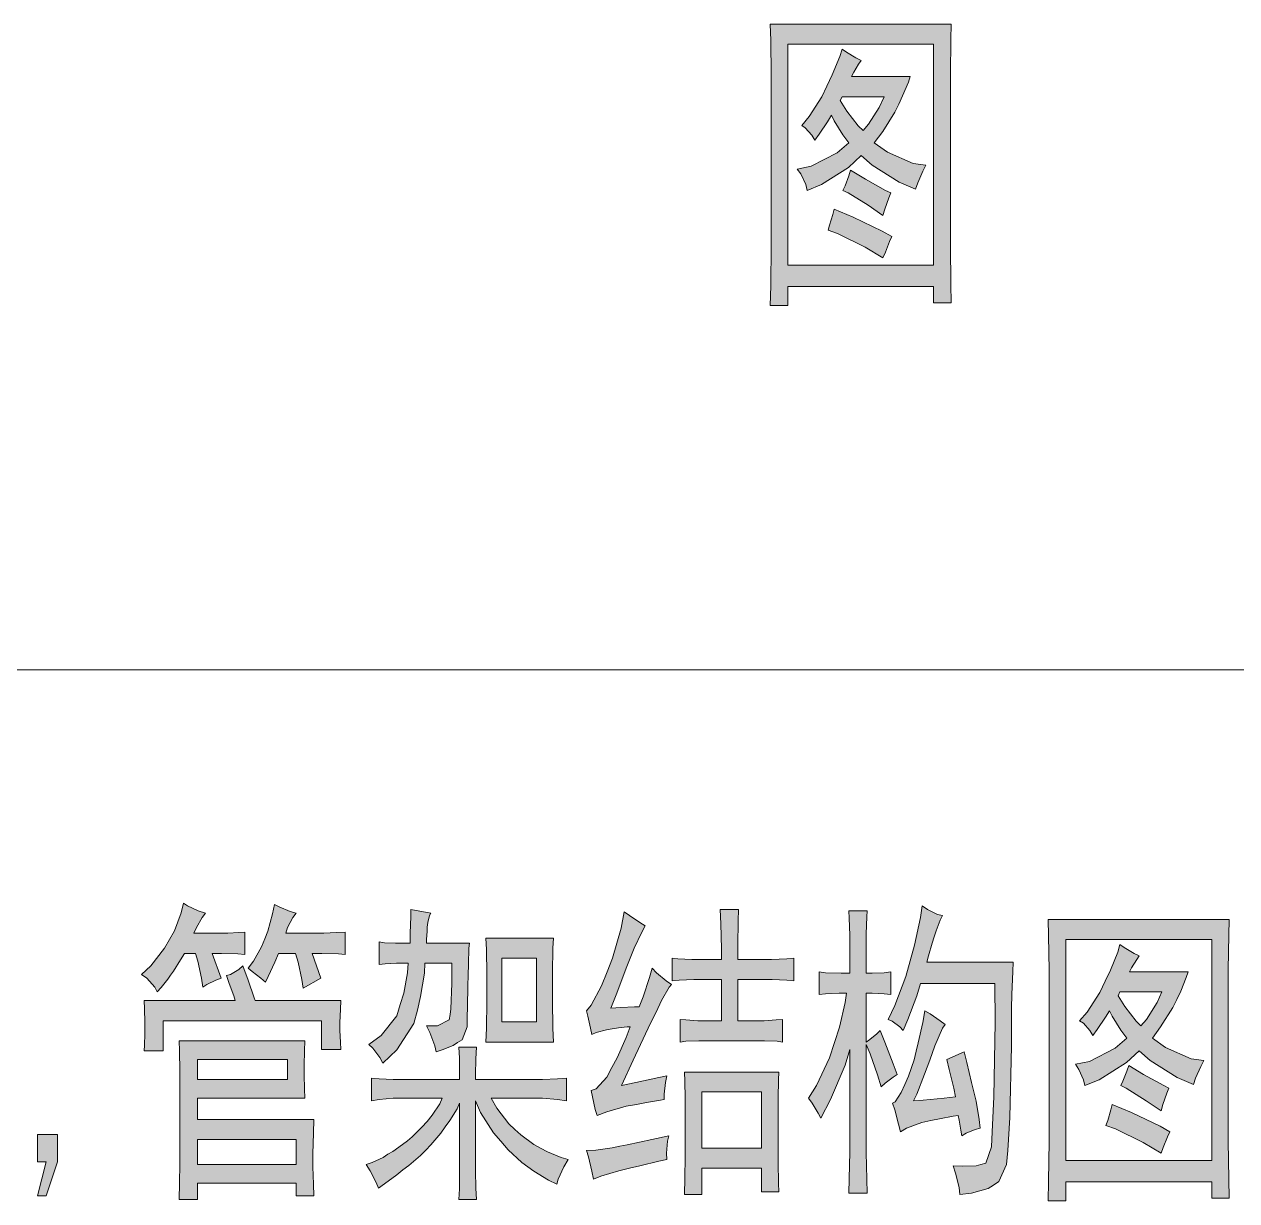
# Model space of a CAD drawing. Header units: millimetres. Extents: x 0 to 207, y 0 to 293.
# Drawn here: x 76.41 to 92.52, y 220.8 to 236.44 of the extents above; entities that cross this region are included whole.
import ezdxf

# ---------------------------------------------------------------- set-up
doc = ezdxf.new("R2010")
doc.units = ezdxf.units.MM

msp = doc.modelspace()

# ---------------------------------------------------------------- hatches: boundary and pattern name
h = msp.add_hatch(color=0)
h.paths.add_polyline_path([(88.727139, 236.438722), (88.723611, 236.234111), (88.716556, 235.7755), (88.716556, 235.528556), (88.716556, 233.750556), (88.716556, 233.493028), (88.723611, 232.985028), (88.727139, 232.738083), (88.494306, 232.738083), (88.494306, 232.953278), (86.554028, 232.953278), (86.554028, 232.702806), (86.321194, 232.702806), (86.32825, 232.960333), (86.335306, 233.493028), (86.335306, 233.768194), (86.335306, 235.528556), (86.335306, 235.768444), (86.32825, 236.223528), (86.321194, 236.438722)])
h.paths.add_polyline_path([(88.494306, 233.2355), (88.494306, 236.174139), (86.554028, 236.174139), (86.554028, 233.2355)])
h = msp.add_hatch(color=0)
h.paths.add_polyline_path([(87.531222, 235.958944), (87.495944, 235.909556), (87.432444, 235.800194), (87.404222, 235.74375), (88.183861, 235.74375), (88.159167, 235.669667), (88.081556, 235.486222), (88.032167, 235.376861), (87.97925, 235.271028), (87.816972, 235.0135), (87.704083, 234.861806), (87.880472, 234.738333), (88.222667, 234.590167), (88.392, 234.565472), (88.349667, 234.487861), (88.282639, 234.332639), (88.250889, 234.247972), (88.035694, 234.339694), (87.675861, 234.565472), (87.531222, 234.696), (87.361889, 234.53725), (87.002056, 234.307944), (86.811556, 234.230333), (86.793917, 234.307944), (86.730417, 234.449056), (86.681028, 234.512556), (86.868, 234.554889), (87.210194, 234.731278), (87.368944, 234.861806), (87.287806, 234.971167), (87.171389, 235.154611), (87.136111, 235.228694), (87.083194, 235.144028), (86.973833, 234.978222), (86.913861, 234.897083), (86.875056, 234.964111), (86.786861, 235.062889), (86.741, 235.094639), (86.839778, 235.211056), (87.009111, 235.472111), (87.076139, 235.61675), (87.146694, 235.764917), (87.245472, 236.008333), (87.277222, 236.107111), (87.333667, 236.068306), (87.460667, 235.990694)])
h.paths.add_polyline_path([(87.252528, 235.42625), (87.340722, 235.285139), (87.488889, 235.087583), (87.555917, 235.027611), (87.63, 235.112278), (87.771111, 235.334528), (87.834611, 235.475639), (87.277222, 235.475639)])
h = msp.add_hatch(color=0)
h.dxf.hatch_style = 2
h.paths.add_polyline_path([(87.390111, 234.498444), (87.587667, 234.382028), (87.855778, 234.230333), (87.926333, 234.198583), (87.898111, 234.131556), (87.845194, 233.983389), (87.8205, 233.898722), (87.622944, 234.032778), (87.358361, 234.198583), (87.287806, 234.230333), (87.316028, 234.290306), (87.368944, 234.424361)])
h = msp.add_hatch(color=0)
h.dxf.hatch_style = 2
h.paths.add_polyline_path([(87.171389, 233.983389), (87.425389, 233.874028), (87.809917, 233.690583), (87.936917, 233.6165), (87.908694, 233.549472), (87.85225, 233.408361), (87.8205, 233.334278), (87.584139, 233.475389), (87.21725, 233.658833), (87.09025, 233.701167), (87.111417, 233.768194), (87.15375, 233.909306)])
h = msp.add_hatch(color=0)
h.dxf.hatch_style = 2
h.paths.add_polyline_path([(79.336194, 224.077389), (79.244472, 224.084444), (79.029278, 224.0915), (78.905806, 224.0915), (79.022222, 223.759889), (78.951667, 223.735194), (78.831722, 223.67875), (78.778806, 223.643472), (78.761167, 223.759889), (78.715306, 223.985667), (78.683556, 224.0915), (78.535389, 224.0915), (78.482472, 224.003306), (78.39075, 223.855139), (78.351944, 223.802222), (78.316667, 223.749306), (78.224944, 223.636417), (78.172028, 223.579972), (78.140278, 223.643472), (78.034444, 223.759889), (77.963889, 223.809278), (78.087361, 223.925694), (78.270806, 224.158528), (78.337833, 224.274944), (78.401333, 224.391361), (78.493056, 224.63125), (78.521278, 224.75825), (78.574194, 224.722972), (78.718833, 224.655944), (78.814083, 224.624194), (78.77175, 224.56775), (78.697667, 224.433694), (78.662389, 224.359611), (79.046917, 224.359611), (79.113944, 224.359611), (79.258583, 224.366667), (79.336194, 224.373722)])
h = msp.add_hatch(color=0)
h.dxf.hatch_style = 2
h.paths.add_polyline_path([(80.115833, 223.629361), (80.098194, 223.745778), (80.045278, 223.975083), (80.01, 224.0915), (79.78775, 224.0915), (79.738361, 223.975083), (79.650167, 223.784583), (79.614889, 223.7105), (79.551389, 223.759889), (79.434972, 223.851611), (79.382056, 223.893944), (79.452611, 223.985667), (79.561972, 224.179694), (79.604306, 224.285528), (79.643111, 224.387833), (79.706611, 224.617139), (79.731306, 224.740611), (79.794806, 224.708861), (79.939444, 224.648889), (80.020583, 224.624194), (79.974722, 224.56775), (79.904167, 224.433694), (79.883, 224.359611), (80.334556, 224.359611), (80.387472, 224.359611), (80.556806, 224.366667), (80.673222, 224.373722), (80.673222, 224.077389), (80.585028, 224.084444), (80.362778, 224.0915), (80.23225, 224.0915), (80.348667, 223.759889)])
h = msp.add_hatch(color=0)
h.dxf.hatch_style = 2
h.paths.add_polyline_path([(81.812694, 224.624194), (81.795056, 224.592444), (81.770361, 224.500722), (81.763306, 224.44075), (81.759778, 224.384306), (81.752722, 224.274944), (81.752722, 224.225556), (82.324222, 224.225556), (82.317167, 224.158528), (82.310111, 223.946861), (82.306583, 223.802222), (82.303056, 223.657583), (82.296, 223.378889), (82.292472, 223.244833), (82.292472, 223.114306), (82.225444, 222.941444), (82.165472, 222.906167), (82.1055, 222.867361), (81.960861, 222.807389), (81.879722, 222.782694), (81.862083, 222.863833), (81.798583, 223.040222), (81.752722, 223.128417), (81.897361, 223.128417), (82.056111, 223.206028), (82.066694, 223.280111), (82.077278, 223.354194), (82.091389, 223.692861), (82.091389, 223.960972), (81.731556, 223.960972), (81.7245, 223.826917), (81.675111, 223.516472), (81.632778, 223.336556), (81.586917, 223.160167), (81.357611, 222.807389), (81.170639, 222.631), (81.131833, 222.705083), (81.040111, 222.832083), (80.987194, 222.881472), (81.149472, 222.997889), (81.357611, 223.262472), (81.403472, 223.410639), (81.452861, 223.562333), (81.50225, 223.833972), (81.509306, 223.960972), (81.417583, 223.960972), (81.354083, 223.960972), (81.205917, 223.950389), (81.124778, 223.943333), (81.124778, 224.243194), (81.195333, 224.232611), (81.339972, 224.225556), (81.417583, 224.225556), (81.534, 224.225556), (81.537528, 224.359611), (81.544583, 224.581861), (81.544583, 224.673583)])
h = msp.add_hatch(color=0)
h.dxf.hatch_style = 2
h.paths.add_polyline_path([(85.672083, 224.010361), (85.672083, 224.151472), (85.665028, 224.483083), (85.657972, 224.673583), (85.901389, 224.673583), (85.897861, 224.525417), (85.890806, 224.193806), (85.890806, 224.010361), (86.229472, 224.010361), (86.338833, 224.010361), (86.543444, 224.017417), (86.635167, 224.028), (86.635167, 223.728139), (86.543444, 223.735194), (86.345889, 223.745778), (86.240056, 223.745778), (85.890806, 223.745778), (85.890806, 223.195444), (86.158917, 223.195444), (86.240056, 223.195444), (86.402333, 223.206028), (86.483472, 223.213083), (86.483472, 222.913222), (86.412917, 222.923806), (86.247111, 222.930861), (86.148333, 222.930861), (85.471, 222.930861), (85.372222, 222.930861), (85.199361, 222.923806), (85.125278, 222.913222), (85.125278, 223.213083), (85.199361, 223.206028), (85.361639, 223.195444), (85.449833, 223.195444), (85.672083, 223.195444), (85.672083, 223.745778), (85.414556, 223.745778), (85.308722, 223.745778), (85.111167, 223.735194), (85.019444, 223.728139), (85.019444, 224.028), (85.093528, 224.017417), (85.2805, 224.010361), (85.389861, 224.010361)])
h = msp.add_hatch(color=0)
h.dxf.hatch_style = 2
h.paths.add_polyline_path([(88.610722, 224.592444), (88.5825, 224.532472), (88.526056, 224.391361), (88.501361, 224.310222), (88.473139, 224.225556), (88.42375, 224.05975), (88.402583, 223.975083), (89.552639, 223.975083), (89.545583, 223.851611), (89.535, 223.544694), (89.527944, 223.36125), (89.527944, 222.856778), (89.506778, 221.907806), (89.482083, 221.470361), (89.460917, 221.286917), (89.362139, 221.057611), (89.291583, 221.01175), (89.2175, 220.965889), (88.99525, 220.905917), (88.843556, 220.888278), (88.832972, 220.98), (88.783583, 221.1705), (88.751833, 221.269278), (88.871778, 221.262222), (89.05875, 221.269278), (89.12225, 221.286917), (89.18575, 221.304556), (89.263361, 221.51975), (89.273944, 221.717306), (89.295111, 222.182972), (89.31275, 223.17075), (89.309222, 223.692861), (88.321444, 223.692861), (88.268528, 223.527056), (88.152111, 223.213083), (88.088611, 223.064917), (88.04275, 223.114306), (87.943972, 223.188389), (87.891056, 223.213083), (87.97925, 223.396528), (88.123889, 223.784583), (88.180333, 223.992722), (88.240306, 224.200861), (88.321444, 224.56775), (88.342611, 224.722972), (88.413167, 224.673583), (88.547222, 224.606556)])
h = msp.add_hatch(color=0)
h.dxf.hatch_style = 2
h.paths.add_polyline_path([(84.659611, 224.458389), (84.61375, 224.373722), (84.514972, 224.158528), (84.462056, 224.028), (84.409139, 223.893944), (84.282139, 223.562333), (84.204528, 223.36125), (84.335056, 223.371833), (84.5185, 223.378889), (84.578472, 223.378889), (84.631389, 223.512944), (84.716056, 223.770472), (84.751333, 223.893944), (84.811306, 223.833972), (84.938306, 223.728139), (85.008861, 223.67875), (84.977111, 223.643472), (84.878333, 223.463556), (84.80425, 223.311861), (84.730167, 223.163694), (84.500861, 222.673333), (84.345639, 222.334667), (84.536139, 222.373472), (84.839528, 222.4405), (84.948889, 222.465194), (84.93125, 222.373472), (84.913611, 222.21825), (84.913611, 222.151222), (84.864222, 222.140639), (84.67725, 222.108889), (84.543194, 222.084194), (84.409139, 222.0595), (84.148083, 221.985417), (84.021083, 221.936028), (83.996389, 222.017167), (83.957583, 222.182972), (83.939944, 222.267639), (84.006972, 222.292333), (84.148083, 222.444028), (84.218639, 222.574556), (84.285667, 222.701556), (84.409139, 222.973194), (84.462056, 223.114306), (84.419722, 223.114306), (84.303306, 223.100194), (84.222167, 223.089611), (84.144556, 223.0755), (84.006972, 223.040222), (83.950528, 223.012), (83.932889, 223.096667), (83.897611, 223.255417), (83.879972, 223.3295), (83.943472, 223.403583), (84.081056, 223.661111), (84.155139, 223.844556), (84.225694, 224.028), (84.338583, 224.426639), (84.380917, 224.641833), (84.451472, 224.592444), (84.589056, 224.500722)])
h = msp.add_hatch(color=0)
h.dxf.hatch_style = 2
h.paths.add_polyline_path([(87.795806, 222.317028), (87.749944, 222.475778), (87.651167, 222.758), (87.59825, 222.881472), (87.59825, 221.618528), (87.59825, 221.445667), (87.605306, 221.089361), (87.612361, 220.905917), (87.368944, 220.905917), (87.372472, 221.096417), (87.379528, 221.452722), (87.379528, 221.618528), (87.379528, 222.814444), (87.316028, 222.606306), (87.122, 222.151222), (86.995, 221.90075), (86.959722, 221.967778), (86.878583, 222.101833), (86.832722, 222.165333), (86.938556, 222.334667), (87.107889, 222.701556), (87.174917, 222.906167), (87.241944, 223.110778), (87.319556, 223.438861), (87.333667, 223.562333), (87.238417, 223.562333), (87.0585, 223.55175), (86.973833, 223.544694), (86.973833, 223.844556), (87.0585, 223.833972), (87.263111, 223.826917), (87.379528, 223.826917), (87.379528, 224.207917), (87.379528, 224.334917), (87.372472, 224.557167), (87.368944, 224.655944), (87.612361, 224.655944), (87.605306, 224.574806), (87.59825, 224.349028), (87.59825, 224.207917), (87.59825, 223.826917), (87.675861, 223.826917), (87.838139, 223.833972), (87.926333, 223.844556), (87.926333, 223.544694), (87.838139, 223.55175), (87.675861, 223.562333), (87.59825, 223.562333), (87.59825, 222.913222), (87.647639, 222.9485), (87.739361, 223.022583), (87.785222, 223.064917), (87.845194, 222.913222), (87.954556, 222.623944), (88.007472, 222.482833), (87.954556, 222.447556), (87.848722, 222.366417)])
h = msp.add_hatch(color=0)
h.paths.add_polyline_path([(92.42425, 224.543056), (92.417194, 224.334917), (92.410139, 223.876306), (92.410139, 223.629361), (92.410139, 221.851361), (92.410139, 221.593833), (92.417194, 221.089361), (92.42425, 220.838889), (92.191417, 220.838889), (92.191417, 221.054083), (90.251139, 221.054083), (90.251139, 220.803611), (90.018306, 220.803611), (90.021833, 221.061139), (90.028889, 221.593833), (90.028889, 221.869), (90.028889, 223.629361), (90.028889, 223.86925), (90.021833, 224.324333), (90.018306, 224.543056)])
h.paths.add_polyline_path([(92.191417, 221.336306), (92.191417, 224.274944), (90.251139, 224.274944), (90.251139, 221.336306)])
h = msp.add_hatch(color=0)
h.paths.add_polyline_path([(83.439, 224.292583), (83.431944, 224.158528), (83.428417, 223.833972), (83.428417, 223.643472), (83.428417, 223.463556), (83.431944, 223.096667), (83.439, 222.913222), (82.542944, 222.913222), (82.55, 223.096667), (82.557056, 223.452972), (82.557056, 223.629361), (82.557056, 223.809278), (82.55, 224.144417), (82.542944, 224.292583)])
h.paths.add_polyline_path([(83.21675, 223.181333), (83.21675, 224.028), (82.754611, 224.028), (82.754611, 223.181333)])
h = msp.add_hatch(color=0)
h.paths.add_polyline_path([(91.224806, 224.05975), (91.193056, 224.010361), (91.126028, 223.901), (91.097806, 223.844556), (91.877444, 223.844556), (91.85275, 223.770472), (91.778667, 223.587028), (91.72575, 223.477667), (91.672833, 223.371833), (91.510556, 223.114306), (91.401194, 222.962611), (91.574056, 222.839139), (91.91625, 222.690972), (92.085583, 222.666278), (92.046778, 222.588667), (91.976222, 222.433444), (91.948, 222.348778), (91.732806, 222.4405), (91.372972, 222.666278), (91.224806, 222.796806), (91.059, 222.641583), (90.695639, 222.40875), (90.505139, 222.334667), (90.4875, 222.40875), (90.424, 222.549861), (90.378139, 222.616889), (90.565111, 222.655694), (90.907306, 222.832083), (91.062528, 222.962611), (90.981389, 223.071972), (90.864972, 223.255417), (90.829694, 223.3295), (90.780306, 223.244833), (90.667417, 223.079028), (90.610972, 222.997889), (90.568639, 223.064917), (90.483972, 223.163694), (90.434583, 223.195444), (90.533361, 223.311861), (90.702694, 223.572917), (90.77325, 223.721083), (90.843806, 223.865722), (90.942583, 224.109139), (90.970806, 224.207917), (91.02725, 224.169111), (91.157778, 224.0915)])
h.paths.add_polyline_path([(90.946111, 223.527056), (91.034306, 223.385944), (91.186, 223.188389), (91.2495, 223.128417), (91.323583, 223.213083), (91.464694, 223.438861), (91.528194, 223.579972), (90.970806, 223.579972)])
h = msp.add_hatch(color=0)
h.dxf.hatch_style = 2
h.paths.add_polyline_path([(79.3115, 223.925694), (79.382056, 223.735194), (79.463194, 223.502361), (79.473778, 223.463556), (80.61325, 223.463556), (80.609722, 223.347139), (80.602667, 223.17075), (80.602667, 223.114306), (80.602667, 223.064917), (80.609722, 222.913222), (80.61325, 222.814444), (80.35925, 222.814444), (80.35925, 223.195444), (78.253167, 223.195444), (78.253167, 222.796806), (77.999167, 222.796806), (78.006222, 222.870889), (78.00975, 223.022583), (78.00975, 223.096667), (78.00975, 223.17075), (78.006222, 223.354194), (77.999167, 223.463556), (79.209194, 223.463556), (79.191556, 223.527056), (79.131583, 223.692861), (79.092778, 223.795167), (79.149222, 223.809278), (79.258583, 223.876306)])
h = msp.add_hatch(color=0)
h.dxf.hatch_style = 2
h.paths.add_polyline_path([(88.818861, 221.936028), (88.755361, 221.925444), (88.571917, 221.893694), (88.4555, 221.869), (88.335556, 221.844306), (88.134472, 221.766694), (88.053333, 221.717306), (88.028639, 221.819611), (87.97925, 222.010111), (87.9475, 222.101833), (87.982778, 222.115944), (88.063917, 222.242944), (88.109778, 222.348778), (88.159167, 222.458139), (88.23325, 222.676861), (88.261472, 222.78975), (88.289694, 222.902639), (88.349667, 223.17075), (88.377889, 223.3295), (88.448444, 223.287167), (88.5825, 223.195444), (88.646, 223.146056), (88.610722, 223.096667), (88.508417, 222.860306), (88.441389, 222.673333), (88.374361, 222.486361), (88.268528, 222.21825), (88.226194, 222.133583), (88.356722, 222.140639), (88.635417, 222.165333), (88.783583, 222.182972), (88.762417, 222.299389), (88.702444, 222.549861), (88.670694, 222.680389), (88.9, 222.782694), (88.935278, 222.641583), (88.998778, 222.373472), (89.030528, 222.25), (89.05875, 222.126528), (89.097556, 221.883111), (89.111667, 221.766694), (89.048167, 221.752583), (88.924694, 221.703194), (88.86825, 221.667917), (88.854139, 221.742), (88.832972, 221.876056)])
h = msp.add_hatch(color=0)
h.paths.add_polyline_path([(80.137, 222.930861), (80.133472, 222.796806), (80.126417, 222.59925), (80.126417, 222.532222), (80.126417, 222.475778), (80.133472, 222.292333), (80.137, 222.165333), (78.70825, 222.165333), (78.70825, 221.883111), (80.253417, 221.883111), (80.249889, 221.703194), (80.242833, 221.428028), (80.242833, 221.336306), (80.242833, 221.255167), (80.249889, 221.022333), (80.253417, 220.870639), (80.020583, 220.870639), (80.020583, 221.036444), (78.70825, 221.036444), (78.70825, 220.82125), (78.464833, 220.82125), (78.468361, 221.036444), (78.475417, 221.293972), (78.475417, 221.336306), (78.475417, 222.384056), (78.475417, 222.525167), (78.468361, 222.796806), (78.464833, 222.930861)])
h.paths.add_polyline_path([(80.020583, 221.286917), (80.020583, 221.618528), (78.70825, 221.618528), (78.70825, 221.286917)])
h.paths.add_polyline_path([(79.904167, 222.415806), (79.904167, 222.680389), (78.70825, 222.680389), (78.70825, 222.415806)])
h = msp.add_hatch(color=0)
h.dxf.hatch_style = 2
h.paths.add_polyline_path([(82.193694, 222.415806), (82.193694, 222.482833), (82.190167, 222.698028), (82.183111, 222.846194), (82.415944, 222.846194), (82.408889, 222.690972), (82.405361, 222.475778), (82.405361, 222.415806), (83.206167, 222.415806), (83.294361, 222.415806), (83.495444, 222.422861), (83.611861, 222.433444), (83.611861, 222.133583), (83.495444, 222.151222), (83.294361, 222.165333), (83.206167, 222.165333), (82.6135, 222.165333), (82.687583, 222.034806), (82.846333, 221.826667), (82.927472, 221.752583), (83.008611, 221.6785), (83.181472, 221.5515), (83.269667, 221.502111), (83.361389, 221.452722), (83.544833, 221.378639), (83.636556, 221.353944), (83.576583, 221.255167), (83.5025, 221.089361), (83.484861, 221.022333), (83.3755, 221.078778), (83.181472, 221.195194), (83.100333, 221.255167), (83.019194, 221.311611), (82.839278, 221.480944), (82.7405, 221.593833), (82.641722, 221.706722), (82.472389, 221.974833), (82.405361, 222.133583), (82.405361, 221.286917), (82.405361, 221.20225), (82.408889, 220.972944), (82.415944, 220.82125), (82.183111, 220.82125), (82.190167, 220.962361), (82.193694, 221.195194), (82.193694, 221.286917), (82.193694, 222.101833), (82.161944, 222.024222), (82.063167, 221.869), (82.003194, 221.784333), (81.943222, 221.703194), (81.812694, 221.547972), (81.742139, 221.477417), (81.671583, 221.406861), (81.519889, 221.272806), (81.43875, 221.212833), (81.357611, 221.149333), (81.195333, 221.029389), (81.114194, 220.972944), (81.085972, 221.047028), (81.004833, 221.20225), (80.951917, 221.286917), (81.033056, 221.311611), (81.177694, 221.378639), (81.241194, 221.420972), (81.304694, 221.459778), (81.435222, 221.5515), (81.498722, 221.600889), (81.562222, 221.653806), (81.69275, 221.780806), (81.759778, 221.858417), (81.826806, 221.939556), (81.929111, 222.09125), (81.960861, 222.165333), (81.392889, 222.165333), (81.31175, 222.165333), (81.124778, 222.151222), (81.022472, 222.133583), (81.022472, 222.433444), (81.124778, 222.422861), (81.31175, 222.415806), (81.392889, 222.415806)])
h = msp.add_hatch(color=0)
h.dxf.hatch_style = 2
h.paths.add_polyline_path([(91.087222, 222.59925), (91.284778, 222.482833), (91.552889, 222.334667), (91.619917, 222.299389), (91.591694, 222.232361), (91.538778, 222.084194), (91.517611, 221.999528), (91.320056, 222.133583), (91.051944, 222.299389), (90.981389, 222.334667), (91.009611, 222.391111), (91.062528, 222.525167)])
h = msp.add_hatch(color=0)
h.paths.add_polyline_path([(86.437611, 222.514583), (86.430556, 222.40875), (86.427028, 222.165333), (86.427028, 222.034806), (86.427028, 221.470361), (86.427028, 221.311611), (86.430556, 221.036444), (86.437611, 220.920028), (86.204778, 220.920028), (86.204778, 221.237528), (85.414556, 221.237528), (85.414556, 220.888278), (85.181722, 220.888278), (85.188778, 221.103472), (85.192306, 221.385694), (85.192306, 221.452722), (85.192306, 222.066556), (85.192306, 222.165333), (85.188778, 222.391111), (85.181722, 222.514583)])
h.paths.add_polyline_path([(86.204778, 221.502111), (86.204778, 222.25), (85.414556, 222.25), (85.414556, 221.502111)])
h = msp.add_hatch(color=0)
h.dxf.hatch_style = 2
h.paths.add_polyline_path([(90.864972, 222.084194), (91.1225, 221.974833), (91.5035, 221.794917), (91.634028, 221.717306), (91.602278, 221.653806), (91.545833, 221.512694), (91.517611, 221.435083), (91.277722, 221.576194), (90.910833, 221.759639), (90.783833, 221.801972), (90.808528, 221.869), (90.847333, 222.010111)])
h = msp.add_hatch(color=0)
h.dxf.hatch_style = 2
h.paths.add_polyline_path([(76.849111, 221.318667), (76.697417, 220.870639), (76.581, 220.870639), (76.697417, 221.318667), (76.581, 221.318667), (76.581, 221.685556), (76.849111, 221.685556)])
h = msp.add_hatch(color=0)
h.dxf.hatch_style = 2
h.paths.add_polyline_path([(84.973583, 221.667917), (84.955944, 221.593833), (84.945361, 221.435083), (84.948889, 221.353944), (84.839528, 221.32925), (84.589056, 221.269278), (84.451472, 221.237528), (84.310361, 221.20225), (84.070472, 221.128167), (83.971694, 221.089361), (83.950528, 221.195194), (83.904667, 221.385694), (83.879972, 221.470361), (84.003444, 221.477417), (84.222167, 221.505639), (84.320944, 221.526806), (84.419722, 221.547972), (84.747806, 221.618528)])

# ---------------------------------------------------------------- linework, layer by layer
at = {"color": 0, "lineweight": 0}
for points in [[(88.727139, 236.438722), (88.723611, 236.234111), (88.716556, 235.7755), (88.716556, 235.528556), (88.716556, 233.750556), (88.716556, 233.493028), (88.723611, 232.985028), (88.727139, 232.738083), (88.494306, 232.738083), (88.494306, 232.953278), (86.554028, 232.953278), (86.554028, 232.702806), (86.321194, 232.702806), (86.32825, 232.960333), (86.335306, 233.493028), (86.335306, 233.768194), (86.335306, 235.528556), (86.335306, 235.768444), (86.32825, 236.223528), (86.321194, 236.438722)], [(88.494306, 233.2355), (88.494306, 236.174139), (86.554028, 236.174139), (86.554028, 233.2355)], [(87.531222, 235.958944), (87.495944, 235.909556), (87.432444, 235.800194), (87.404222, 235.74375), (88.183861, 235.74375), (88.159167, 235.669667), (88.081556, 235.486222), (88.032167, 235.376861), (87.97925, 235.271028), (87.816972, 235.0135), (87.704083, 234.861806), (87.880472, 234.738333), (88.222667, 234.590167), (88.392, 234.565472), (88.349667, 234.487861), (88.282639, 234.332639), (88.250889, 234.247972), (88.035694, 234.339694), (87.675861, 234.565472), (87.531222, 234.696), (87.361889, 234.53725), (87.002056, 234.307944), (86.811556, 234.230333), (86.793917, 234.307944), (86.730417, 234.449056), (86.681028, 234.512556), (86.868, 234.554889), (87.210194, 234.731278), (87.368944, 234.861806), (87.287806, 234.971167), (87.171389, 235.154611), (87.136111, 235.228694), (87.083194, 235.144028), (86.973833, 234.978222), (86.913861, 234.897083), (86.875056, 234.964111), (86.786861, 235.062889), (86.741, 235.094639), (86.839778, 235.211056), (87.009111, 235.472111), (87.076139, 235.61675), (87.146694, 235.764917), (87.245472, 236.008333), (87.277222, 236.107111), (87.333667, 236.068306), (87.460667, 235.990694)], [(87.252528, 235.42625), (87.340722, 235.285139), (87.488889, 235.087583), (87.555917, 235.027611), (87.63, 235.112278), (87.771111, 235.334528), (87.834611, 235.475639), (87.277222, 235.475639)], [(87.390111, 234.498444), (87.587667, 234.382028), (87.855778, 234.230333), (87.926333, 234.198583), (87.898111, 234.131556), (87.845194, 233.983389), (87.8205, 233.898722), (87.622944, 234.032778), (87.358361, 234.198583), (87.287806, 234.230333), (87.316028, 234.290306), (87.368944, 234.424361)], [(87.171389, 233.983389), (87.425389, 233.874028), (87.809917, 233.690583), (87.936917, 233.6165), (87.908694, 233.549472), (87.85225, 233.408361), (87.8205, 233.334278), (87.584139, 233.475389), (87.21725, 233.658833), (87.09025, 233.701167), (87.111417, 233.768194), (87.15375, 233.909306)], [(79.336194, 224.077389), (79.244472, 224.084444), (79.029278, 224.0915), (78.905806, 224.0915), (79.022222, 223.759889), (78.951667, 223.735194), (78.831722, 223.67875), (78.778806, 223.643472), (78.761167, 223.759889), (78.715306, 223.985667), (78.683556, 224.0915), (78.535389, 224.0915), (78.482472, 224.003306), (78.39075, 223.855139), (78.351944, 223.802222), (78.316667, 223.749306), (78.224944, 223.636417), (78.172028, 223.579972), (78.140278, 223.643472), (78.034444, 223.759889), (77.963889, 223.809278), (78.087361, 223.925694), (78.270806, 224.158528), (78.337833, 224.274944), (78.401333, 224.391361), (78.493056, 224.63125), (78.521278, 224.75825), (78.574194, 224.722972), (78.718833, 224.655944), (78.814083, 224.624194), (78.77175, 224.56775), (78.697667, 224.433694), (78.662389, 224.359611), (79.046917, 224.359611), (79.113944, 224.359611), (79.258583, 224.366667), (79.336194, 224.373722)], [(80.115833, 223.629361), (80.098194, 223.745778), (80.045278, 223.975083), (80.01, 224.0915), (79.78775, 224.0915), (79.738361, 223.975083), (79.650167, 223.784583), (79.614889, 223.7105), (79.551389, 223.759889), (79.434972, 223.851611), (79.382056, 223.893944), (79.452611, 223.985667), (79.561972, 224.179694), (79.604306, 224.285528), (79.643111, 224.387833), (79.706611, 224.617139), (79.731306, 224.740611), (79.794806, 224.708861), (79.939444, 224.648889), (80.020583, 224.624194), (79.974722, 224.56775), (79.904167, 224.433694), (79.883, 224.359611), (80.334556, 224.359611), (80.387472, 224.359611), (80.556806, 224.366667), (80.673222, 224.373722), (80.673222, 224.077389), (80.585028, 224.084444), (80.362778, 224.0915), (80.23225, 224.0915), (80.348667, 223.759889)], [(81.812694, 224.624194), (81.795056, 224.592444), (81.770361, 224.500722), (81.763306, 224.44075), (81.759778, 224.384306), (81.752722, 224.274944), (81.752722, 224.225556), (82.324222, 224.225556), (82.317167, 224.158528), (82.310111, 223.946861), (82.306583, 223.802222), (82.303056, 223.657583), (82.296, 223.378889), (82.292472, 223.244833), (82.292472, 223.114306), (82.225444, 222.941444), (82.165472, 222.906167), (82.1055, 222.867361), (81.960861, 222.807389), (81.879722, 222.782694), (81.862083, 222.863833), (81.798583, 223.040222), (81.752722, 223.128417), (81.897361, 223.128417), (82.056111, 223.206028), (82.066694, 223.280111), (82.077278, 223.354194), (82.091389, 223.692861), (82.091389, 223.960972), (81.731556, 223.960972), (81.7245, 223.826917), (81.675111, 223.516472), (81.632778, 223.336556), (81.586917, 223.160167), (81.357611, 222.807389), (81.170639, 222.631), (81.131833, 222.705083), (81.040111, 222.832083), (80.987194, 222.881472), (81.149472, 222.997889), (81.357611, 223.262472), (81.403472, 223.410639), (81.452861, 223.562333), (81.50225, 223.833972), (81.509306, 223.960972), (81.417583, 223.960972), (81.354083, 223.960972), (81.205917, 223.950389), (81.124778, 223.943333), (81.124778, 224.243194), (81.195333, 224.232611), (81.339972, 224.225556), (81.417583, 224.225556), (81.534, 224.225556), (81.537528, 224.359611), (81.544583, 224.581861), (81.544583, 224.673583)], [(85.672083, 224.010361), (85.672083, 224.151472), (85.665028, 224.483083), (85.657972, 224.673583), (85.901389, 224.673583), (85.897861, 224.525417), (85.890806, 224.193806), (85.890806, 224.010361), (86.229472, 224.010361), (86.338833, 224.010361), (86.543444, 224.017417), (86.635167, 224.028), (86.635167, 223.728139), (86.543444, 223.735194), (86.345889, 223.745778), (86.240056, 223.745778), (85.890806, 223.745778), (85.890806, 223.195444), (86.158917, 223.195444), (86.240056, 223.195444), (86.402333, 223.206028), (86.483472, 223.213083), (86.483472, 222.913222), (86.412917, 222.923806), (86.247111, 222.930861), (86.148333, 222.930861), (85.471, 222.930861), (85.372222, 222.930861), (85.199361, 222.923806), (85.125278, 222.913222), (85.125278, 223.213083), (85.199361, 223.206028), (85.361639, 223.195444), (85.449833, 223.195444), (85.672083, 223.195444), (85.672083, 223.745778), (85.414556, 223.745778), (85.308722, 223.745778), (85.111167, 223.735194), (85.019444, 223.728139), (85.019444, 224.028), (85.093528, 224.017417), (85.2805, 224.010361), (85.389861, 224.010361)], [(88.610722, 224.592444), (88.5825, 224.532472), (88.526056, 224.391361), (88.501361, 224.310222), (88.473139, 224.225556), (88.42375, 224.05975), (88.402583, 223.975083), (89.552639, 223.975083), (89.545583, 223.851611), (89.535, 223.544694), (89.527944, 223.36125), (89.527944, 222.856778), (89.506778, 221.907806), (89.482083, 221.470361), (89.460917, 221.286917), (89.362139, 221.057611), (89.291583, 221.01175), (89.2175, 220.965889), (88.99525, 220.905917), (88.843556, 220.888278), (88.832972, 220.98), (88.783583, 221.1705), (88.751833, 221.269278), (88.871778, 221.262222), (89.05875, 221.269278), (89.12225, 221.286917), (89.18575, 221.304556), (89.263361, 221.51975), (89.273944, 221.717306), (89.295111, 222.182972), (89.31275, 223.17075), (89.309222, 223.692861), (88.321444, 223.692861), (88.268528, 223.527056), (88.152111, 223.213083), (88.088611, 223.064917), (88.04275, 223.114306), (87.943972, 223.188389), (87.891056, 223.213083), (87.97925, 223.396528), (88.123889, 223.784583), (88.180333, 223.992722), (88.240306, 224.200861), (88.321444, 224.56775), (88.342611, 224.722972), (88.413167, 224.673583), (88.547222, 224.606556)], [(84.659611, 224.458389), (84.61375, 224.373722), (84.514972, 224.158528), (84.462056, 224.028), (84.409139, 223.893944), (84.282139, 223.562333), (84.204528, 223.36125), (84.335056, 223.371833), (84.5185, 223.378889), (84.578472, 223.378889), (84.631389, 223.512944), (84.716056, 223.770472), (84.751333, 223.893944), (84.811306, 223.833972), (84.938306, 223.728139), (85.008861, 223.67875), (84.977111, 223.643472), (84.878333, 223.463556), (84.80425, 223.311861), (84.730167, 223.163694), (84.500861, 222.673333), (84.345639, 222.334667), (84.536139, 222.373472), (84.839528, 222.4405), (84.948889, 222.465194), (84.93125, 222.373472), (84.913611, 222.21825), (84.913611, 222.151222), (84.864222, 222.140639), (84.67725, 222.108889), (84.543194, 222.084194), (84.409139, 222.0595), (84.148083, 221.985417), (84.021083, 221.936028), (83.996389, 222.017167), (83.957583, 222.182972), (83.939944, 222.267639), (84.006972, 222.292333), (84.148083, 222.444028), (84.218639, 222.574556), (84.285667, 222.701556), (84.409139, 222.973194), (84.462056, 223.114306), (84.419722, 223.114306), (84.303306, 223.100194), (84.222167, 223.089611), (84.144556, 223.0755), (84.006972, 223.040222), (83.950528, 223.012), (83.932889, 223.096667), (83.897611, 223.255417), (83.879972, 223.3295), (83.943472, 223.403583), (84.081056, 223.661111), (84.155139, 223.844556), (84.225694, 224.028), (84.338583, 224.426639), (84.380917, 224.641833), (84.451472, 224.592444), (84.589056, 224.500722)], [(87.795806, 222.317028), (87.749944, 222.475778), (87.651167, 222.758), (87.59825, 222.881472), (87.59825, 221.618528), (87.59825, 221.445667), (87.605306, 221.089361), (87.612361, 220.905917), (87.368944, 220.905917), (87.372472, 221.096417), (87.379528, 221.452722), (87.379528, 221.618528), (87.379528, 222.814444), (87.316028, 222.606306), (87.122, 222.151222), (86.995, 221.90075), (86.959722, 221.967778), (86.878583, 222.101833), (86.832722, 222.165333), (86.938556, 222.334667), (87.107889, 222.701556), (87.174917, 222.906167), (87.241944, 223.110778), (87.319556, 223.438861), (87.333667, 223.562333), (87.238417, 223.562333), (87.0585, 223.55175), (86.973833, 223.544694), (86.973833, 223.844556), (87.0585, 223.833972), (87.263111, 223.826917), (87.379528, 223.826917), (87.379528, 224.207917), (87.379528, 224.334917), (87.372472, 224.557167), (87.368944, 224.655944), (87.612361, 224.655944), (87.605306, 224.574806), (87.59825, 224.349028), (87.59825, 224.207917), (87.59825, 223.826917), (87.675861, 223.826917), (87.838139, 223.833972), (87.926333, 223.844556), (87.926333, 223.544694), (87.838139, 223.55175), (87.675861, 223.562333), (87.59825, 223.562333), (87.59825, 222.913222), (87.647639, 222.9485), (87.739361, 223.022583), (87.785222, 223.064917), (87.845194, 222.913222), (87.954556, 222.623944), (88.007472, 222.482833), (87.954556, 222.447556), (87.848722, 222.366417)], [(92.42425, 224.543056), (92.417194, 224.334917), (92.410139, 223.876306), (92.410139, 223.629361), (92.410139, 221.851361), (92.410139, 221.593833), (92.417194, 221.089361), (92.42425, 220.838889), (92.191417, 220.838889), (92.191417, 221.054083), (90.251139, 221.054083), (90.251139, 220.803611), (90.018306, 220.803611), (90.021833, 221.061139), (90.028889, 221.593833), (90.028889, 221.869), (90.028889, 223.629361), (90.028889, 223.86925), (90.021833, 224.324333), (90.018306, 224.543056)], [(83.439, 224.292583), (83.431944, 224.158528), (83.428417, 223.833972), (83.428417, 223.643472), (83.428417, 223.463556), (83.431944, 223.096667), (83.439, 222.913222), (82.542944, 222.913222), (82.55, 223.096667), (82.557056, 223.452972), (82.557056, 223.629361), (82.557056, 223.809278), (82.55, 224.144417), (82.542944, 224.292583)], [(92.191417, 221.336306), (92.191417, 224.274944), (90.251139, 224.274944), (90.251139, 221.336306)], [(91.224806, 224.05975), (91.193056, 224.010361), (91.126028, 223.901), (91.097806, 223.844556), (91.877444, 223.844556), (91.85275, 223.770472), (91.778667, 223.587028), (91.72575, 223.477667), (91.672833, 223.371833), (91.510556, 223.114306), (91.401194, 222.962611), (91.574056, 222.839139), (91.91625, 222.690972), (92.085583, 222.666278), (92.046778, 222.588667), (91.976222, 222.433444), (91.948, 222.348778), (91.732806, 222.4405), (91.372972, 222.666278), (91.224806, 222.796806), (91.059, 222.641583), (90.695639, 222.40875), (90.505139, 222.334667), (90.4875, 222.40875), (90.424, 222.549861), (90.378139, 222.616889), (90.565111, 222.655694), (90.907306, 222.832083), (91.062528, 222.962611), (90.981389, 223.071972), (90.864972, 223.255417), (90.829694, 223.3295), (90.780306, 223.244833), (90.667417, 223.079028), (90.610972, 222.997889), (90.568639, 223.064917), (90.483972, 223.163694), (90.434583, 223.195444), (90.533361, 223.311861), (90.702694, 223.572917), (90.77325, 223.721083), (90.843806, 223.865722), (90.942583, 224.109139), (90.970806, 224.207917), (91.02725, 224.169111), (91.157778, 224.0915)], [(83.21675, 223.181333), (83.21675, 224.028), (82.754611, 224.028), (82.754611, 223.181333)], [(79.3115, 223.925694), (79.382056, 223.735194), (79.463194, 223.502361), (79.473778, 223.463556), (80.61325, 223.463556), (80.609722, 223.347139), (80.602667, 223.17075), (80.602667, 223.114306), (80.602667, 223.064917), (80.609722, 222.913222), (80.61325, 222.814444), (80.35925, 222.814444), (80.35925, 223.195444), (78.253167, 223.195444), (78.253167, 222.796806), (77.999167, 222.796806), (78.006222, 222.870889), (78.00975, 223.022583), (78.00975, 223.096667), (78.00975, 223.17075), (78.006222, 223.354194), (77.999167, 223.463556), (79.209194, 223.463556), (79.191556, 223.527056), (79.131583, 223.692861), (79.092778, 223.795167), (79.149222, 223.809278), (79.258583, 223.876306)], [(90.946111, 223.527056), (91.034306, 223.385944), (91.186, 223.188389), (91.2495, 223.128417), (91.323583, 223.213083), (91.464694, 223.438861), (91.528194, 223.579972), (90.970806, 223.579972)], [(88.818861, 221.936028), (88.755361, 221.925444), (88.571917, 221.893694), (88.4555, 221.869), (88.335556, 221.844306), (88.134472, 221.766694), (88.053333, 221.717306), (88.028639, 221.819611), (87.97925, 222.010111), (87.9475, 222.101833), (87.982778, 222.115944), (88.063917, 222.242944), (88.109778, 222.348778), (88.159167, 222.458139), (88.23325, 222.676861), (88.261472, 222.78975), (88.289694, 222.902639), (88.349667, 223.17075), (88.377889, 223.3295), (88.448444, 223.287167), (88.5825, 223.195444), (88.646, 223.146056), (88.610722, 223.096667), (88.508417, 222.860306), (88.441389, 222.673333), (88.374361, 222.486361), (88.268528, 222.21825), (88.226194, 222.133583), (88.356722, 222.140639), (88.635417, 222.165333), (88.783583, 222.182972), (88.762417, 222.299389), (88.702444, 222.549861), (88.670694, 222.680389), (88.9, 222.782694), (88.935278, 222.641583), (88.998778, 222.373472), (89.030528, 222.25), (89.05875, 222.126528), (89.097556, 221.883111), (89.111667, 221.766694), (89.048167, 221.752583), (88.924694, 221.703194), (88.86825, 221.667917), (88.854139, 221.742), (88.832972, 221.876056)], [(80.137, 222.930861), (80.133472, 222.796806), (80.126417, 222.59925), (80.126417, 222.532222), (80.126417, 222.475778), (80.133472, 222.292333), (80.137, 222.165333), (78.70825, 222.165333), (78.70825, 221.883111), (80.253417, 221.883111), (80.249889, 221.703194), (80.242833, 221.428028), (80.242833, 221.336306), (80.242833, 221.255167), (80.249889, 221.022333), (80.253417, 220.870639), (80.020583, 220.870639), (80.020583, 221.036444), (78.70825, 221.036444), (78.70825, 220.82125), (78.464833, 220.82125), (78.468361, 221.036444), (78.475417, 221.293972), (78.475417, 221.336306), (78.475417, 222.384056), (78.475417, 222.525167), (78.468361, 222.796806), (78.464833, 222.930861)], [(82.193694, 222.415806), (82.193694, 222.482833), (82.190167, 222.698028), (82.183111, 222.846194), (82.415944, 222.846194), (82.408889, 222.690972), (82.405361, 222.475778), (82.405361, 222.415806), (83.206167, 222.415806), (83.294361, 222.415806), (83.495444, 222.422861), (83.611861, 222.433444), (83.611861, 222.133583), (83.495444, 222.151222), (83.294361, 222.165333), (83.206167, 222.165333), (82.6135, 222.165333), (82.687583, 222.034806), (82.846333, 221.826667), (82.927472, 221.752583), (83.008611, 221.6785), (83.181472, 221.5515), (83.269667, 221.502111), (83.361389, 221.452722), (83.544833, 221.378639), (83.636556, 221.353944), (83.576583, 221.255167), (83.5025, 221.089361), (83.484861, 221.022333), (83.3755, 221.078778), (83.181472, 221.195194), (83.100333, 221.255167), (83.019194, 221.311611), (82.839278, 221.480944), (82.7405, 221.593833), (82.641722, 221.706722), (82.472389, 221.974833), (82.405361, 222.133583), (82.405361, 221.286917), (82.405361, 221.20225), (82.408889, 220.972944), (82.415944, 220.82125), (82.183111, 220.82125), (82.190167, 220.962361), (82.193694, 221.195194), (82.193694, 221.286917), (82.193694, 222.101833), (82.161944, 222.024222), (82.063167, 221.869), (82.003194, 221.784333), (81.943222, 221.703194), (81.812694, 221.547972), (81.742139, 221.477417), (81.671583, 221.406861), (81.519889, 221.272806), (81.43875, 221.212833), (81.357611, 221.149333), (81.195333, 221.029389), (81.114194, 220.972944), (81.085972, 221.047028), (81.004833, 221.20225), (80.951917, 221.286917), (81.033056, 221.311611), (81.177694, 221.378639), (81.241194, 221.420972), (81.304694, 221.459778), (81.435222, 221.5515), (81.498722, 221.600889), (81.562222, 221.653806), (81.69275, 221.780806), (81.759778, 221.858417), (81.826806, 221.939556), (81.929111, 222.09125), (81.960861, 222.165333), (81.392889, 222.165333), (81.31175, 222.165333), (81.124778, 222.151222), (81.022472, 222.133583), (81.022472, 222.433444), (81.124778, 222.422861), (81.31175, 222.415806), (81.392889, 222.415806)], [(79.904167, 222.415806), (79.904167, 222.680389), (78.70825, 222.680389), (78.70825, 222.415806)], [(91.087222, 222.59925), (91.284778, 222.482833), (91.552889, 222.334667), (91.619917, 222.299389), (91.591694, 222.232361), (91.538778, 222.084194), (91.517611, 221.999528), (91.320056, 222.133583), (91.051944, 222.299389), (90.981389, 222.334667), (91.009611, 222.391111), (91.062528, 222.525167)], [(86.437611, 222.514583), (86.430556, 222.40875), (86.427028, 222.165333), (86.427028, 222.034806), (86.427028, 221.470361), (86.427028, 221.311611), (86.430556, 221.036444), (86.437611, 220.920028), (86.204778, 220.920028), (86.204778, 221.237528), (85.414556, 221.237528), (85.414556, 220.888278), (85.181722, 220.888278), (85.188778, 221.103472), (85.192306, 221.385694), (85.192306, 221.452722), (85.192306, 222.066556), (85.192306, 222.165333), (85.188778, 222.391111), (85.181722, 222.514583)], [(86.204778, 221.502111), (86.204778, 222.25), (85.414556, 222.25), (85.414556, 221.502111)], [(90.864972, 222.084194), (91.1225, 221.974833), (91.5035, 221.794917), (91.634028, 221.717306), (91.602278, 221.653806), (91.545833, 221.512694), (91.517611, 221.435083), (91.277722, 221.576194), (90.910833, 221.759639), (90.783833, 221.801972), (90.808528, 221.869), (90.847333, 222.010111)], [(76.849111, 221.318667), (76.697417, 220.870639), (76.581, 220.870639), (76.697417, 221.318667), (76.581, 221.318667), (76.581, 221.685556), (76.849111, 221.685556)], [(80.020583, 221.286917), (80.020583, 221.618528), (78.70825, 221.618528), (78.70825, 221.286917)], [(84.973583, 221.667917), (84.955944, 221.593833), (84.945361, 221.435083), (84.948889, 221.353944), (84.839528, 221.32925), (84.589056, 221.269278), (84.451472, 221.237528), (84.310361, 221.20225), (84.070472, 221.128167), (83.971694, 221.089361), (83.950528, 221.195194), (83.904667, 221.385694), (83.879972, 221.470361), (84.003444, 221.477417), (84.222167, 221.505639), (84.320944, 221.526806), (84.419722, 221.547972), (84.747806, 221.618528)]]:
    msp.add_lwpolyline(points, close=True, dxfattribs=at)
msp.add_lwpolyline([(25.124833, 227.859167), (201.9935, 227.859167)], dxfattribs=at)

doc.saveas('drawing.dxf')
